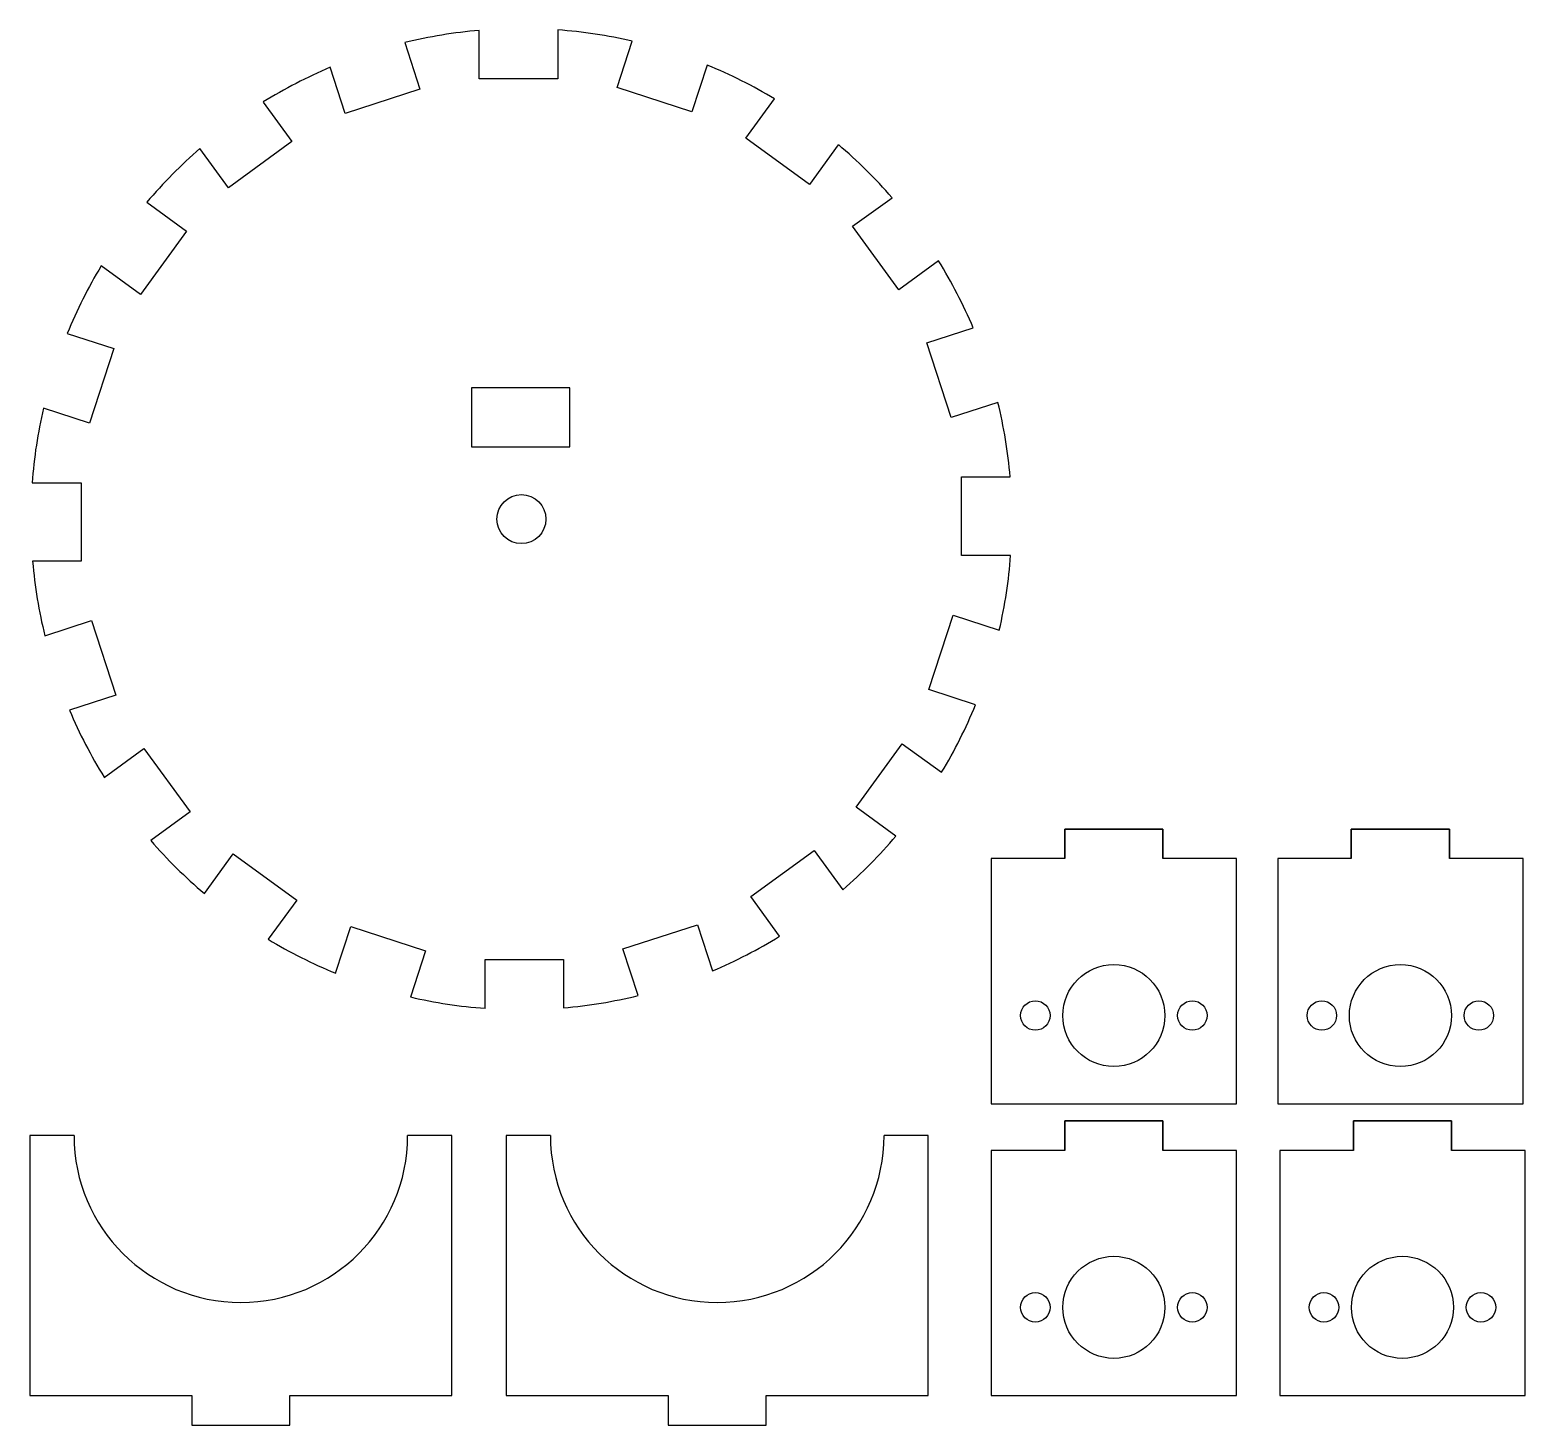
# Model space of a CAD drawing. Header units: inches. Extents: x 15 to 167, y 14 to 156.
import ezdxf

# ---------------------------------------------------------------- set-up
doc = ezdxf.new("R2010")
doc.units = ezdxf.units.IN
doc.header["$MEASUREMENT"] = 0

msp = doc.modelspace()

# ---------------------------------------------------------------- linework, layer by layer
at = {"color": 7, "linetype": 'Continuous', "lineweight": 25}
for p, q in [((60.87, 151.42), (60.87, 156.37)), ((68.87, 156.42), (68.87, 151.42)), ((53.28, 155.12), (54.82, 150.37)), ((74.94, 150.55), (76.47, 155.26)), ((47.21, 147.9), (45.68, 152.61)), ((84.09, 152.84), (82.55, 148.08)), ((68.87, 151.42), (60.87, 151.42)), ((54.82, 150.37), (47.21, 147.9)), ((82.55, 148.08), (74.94, 150.55)), ((88.06, 145.38), (90.97, 149.39)), ((38.85, 149.07), (41.79, 145.03)), ((41.79, 145.03), (35.32, 140.32)), ((94.53, 140.68), (88.06, 145.38)), ((35.32, 140.32), (32.41, 144.33)), ((97.47, 144.72), (94.53, 140.68)), ((27, 138.86), (31.05, 135.92)), ((98.93, 136.41), (102.94, 139.32)), ((31.05, 135.92), (26.34, 129.45)), ((103.64, 129.94), (98.93, 136.41)), ((107.68, 132.87), (103.64, 129.94)), ((26.34, 129.45), (22.34, 132.36)), ((18.89, 125.48), (23.64, 123.94)), ((106.5, 124.51), (111.21, 126.04)), ((23.64, 123.94), (21.17, 116.33)), ((108.98, 116.9), (106.5, 124.51)), ((70.1, 119.94), (60.1, 119.94)), ((60.1, 119.94), (60.1, 113.94)), ((70.1, 113.94), (70.1, 119.94)), ((21.17, 116.33), (16.46, 117.86)), ((113.73, 118.45), (108.98, 116.9)), ((60.1, 113.94), (70.1, 113.94)), ((15.3, 110.26), (20.3, 110.26)), ((20.3, 110.26), (20.3, 102.26)), ((110.03, 110.86), (114.98, 110.86)), ((110.03, 102.86), (110.03, 110.86)), ((20.3, 102.26), (15.35, 102.26)), ((115.03, 102.86), (110.03, 102.86)), ((16.6, 94.67), (21.36, 96.21)), ((21.36, 96.21), (23.83, 88.6)), ((106.69, 89.18), (109.16, 96.78)), ((109.16, 96.78), (113.87, 95.25)), ((23.83, 88.6), (19.12, 87.07)), ((111.45, 87.63), (106.69, 89.18)), ((22.65, 80.24), (26.7, 83.18)), ((26.7, 83.18), (31.4, 76.71)), ((99.29, 77.2), (103.99, 83.67)), ((103.99, 83.67), (108, 80.76)), ((31.4, 76.71), (27.39, 73.8)), ((103.33, 74.26), (99.29, 77.2)), ((120.55, 74.96), (120.55, 71.96)), ((130.55, 74.96), (120.55, 74.96)), ((130.55, 71.96), (130.55, 74.96)), ((149.75, 74.96), (149.75, 71.96)), ((159.75, 74.96), (149.75, 74.96)), ((159.75, 71.96), (159.75, 74.96)), ((32.86, 68.39), (35.8, 72.44)), ((35.8, 72.44), (42.28, 67.73)), ((88.54, 68.09), (95.02, 72.79)), ((95.02, 72.79), (97.93, 68.78)), ((113.05, 71.96), (113.05, 46.96)), ((120.55, 71.96), (113.05, 71.96)), ((138.05, 71.96), (130.55, 71.96)), ((138.05, 46.96), (138.05, 71.96)), ((142.25, 71.96), (142.25, 46.96)), ((149.75, 71.96), (142.25, 71.96)), ((167.25, 71.96), (159.75, 71.96)), ((167.25, 46.96), (167.25, 71.96)), ((42.28, 67.73), (39.37, 63.73)), ((91.48, 64.04), (88.54, 68.09)), ((46.24, 60.28), (47.78, 65.03)), ((47.78, 65.03), (55.39, 62.56)), ((75.51, 62.75), (83.12, 65.22)), ((83.12, 65.22), (84.65, 60.51)), ((55.39, 62.56), (53.86, 57.85)), ((77.06, 57.99), (75.51, 62.75)), ((61.47, 61.69), (69.47, 61.69)), ((61.47, 56.69), (61.47, 61.69)), ((69.47, 61.69), (69.47, 56.74)), ((113.05, 46.96), (138.05, 46.96)), ((142.25, 46.96), (167.25, 46.96)), ((120.55, 45.22), (120.55, 42.22)), ((130.55, 45.22), (120.55, 45.22)), ((130.55, 42.22), (130.55, 45.22)), ((149.96, 45.22), (149.96, 42.22)), ((159.96, 45.22), (149.96, 45.22)), ((159.96, 42.22), (159.96, 45.22)), ((19.58, 43.72), (15.08, 43.72)), ((15.08, 43.72), (15.08, 17.22)), ((58.08, 43.72), (53.58, 43.72)), ((58.08, 17.22), (58.08, 43.72)), ((68.13, 43.72), (63.63, 43.72)), ((63.63, 43.72), (63.63, 17.22)), ((106.63, 43.72), (102.13, 43.72)), ((106.63, 17.22), (106.63, 43.72)), ((113.05, 42.22), (113.05, 17.22)), ((120.55, 42.22), (113.05, 42.22)), ((138.05, 42.22), (130.55, 42.22)), ((138.05, 17.22), (138.05, 42.22)), ((142.46, 42.22), (142.46, 17.22)), ((149.96, 42.22), (142.46, 42.22)), ((167.46, 42.22), (159.96, 42.22)), ((167.46, 17.22), (167.46, 42.22)), ((15.08, 17.22), (31.58, 17.22)), ((31.58, 17.22), (31.58, 14.22)), ((41.58, 17.22), (58.08, 17.22)), ((41.58, 14.22), (41.58, 17.22)), ((63.63, 17.22), (80.13, 17.22)), ((80.13, 17.22), (80.13, 14.22)), ((90.13, 17.22), (106.63, 17.22)), ((90.13, 14.22), (90.13, 17.22)), ((113.05, 17.22), (138.05, 17.22)), ((142.46, 17.22), (167.46, 17.22)), ((31.58, 14.22), (41.58, 14.22)), ((80.13, 14.22), (90.13, 14.22))]:
    msp.add_line(p, q, dxfattribs=at)
at = {"color": 7, "linetype": 'Continuous'}
for p, q in [((120.55, 71.96), (120.55, 74.96)), ((120.55, 74.96), (130.55, 74.96)), ((130.55, 74.96), (130.55, 71.96)), ((149.75, 71.96), (149.75, 74.96)), ((149.75, 74.96), (159.75, 74.96)), ((159.75, 74.96), (159.75, 71.96)), ((113.05, 71.96), (113.05, 46.96)), ((120.55, 71.96), (113.05, 71.96)), ((138.05, 71.96), (130.55, 71.96)), ((138.05, 46.96), (138.05, 71.96)), ((142.25, 71.96), (142.25, 46.96)), ((149.75, 71.96), (142.25, 71.96)), ((167.25, 71.96), (159.75, 71.96)), ((167.25, 46.96), (167.25, 71.96)), ((113.05, 46.96), (138.05, 46.96)), ((142.25, 46.96), (167.25, 46.96)), ((120.55, 42.22), (120.55, 45.22)), ((120.55, 45.22), (130.55, 45.22)), ((130.55, 45.22), (130.55, 42.22)), ((149.96, 42.22), (149.96, 45.22)), ((149.96, 45.22), (159.96, 45.22)), ((159.96, 45.22), (159.96, 42.22)), ((113.05, 42.22), (113.05, 17.22)), ((120.55, 42.22), (113.05, 42.22)), ((138.05, 42.22), (130.55, 42.22)), ((138.05, 17.22), (138.05, 42.22)), ((142.46, 42.22), (142.46, 17.22)), ((149.96, 42.22), (142.46, 42.22)), ((167.46, 42.22), (159.96, 42.22)), ((167.46, 17.22), (167.46, 42.22)), ((113.05, 17.22), (138.05, 17.22)), ((142.46, 17.22), (167.46, 17.22))]:
    msp.add_line(p, q, dxfattribs=at)
at = {"color": 7, "linetype": 'Continuous', "lineweight": 25}
for centre, radius in [((65.17, 106.56), 2.5), ((125.55, 55.96), 5.2), ((154.75, 55.96), 5.2), ((117.55, 55.96), 1.5), ((133.55, 55.96), 1.5), ((146.75, 55.96), 1.5), ((162.75, 55.96), 1.5), ((125.55, 26.22), 5.2), ((154.96, 26.22), 5.2), ((117.55, 26.22), 1.5), ((133.55, 26.22), 1.5), ((146.96, 26.22), 1.5), ((162.96, 26.22), 1.5)]:
    msp.add_circle(centre, radius, dxfattribs=at)
at = {"color": 7, "linetype": 'Continuous'}
for centre, radius in [((125.55, 55.96), 5.2), ((154.75, 55.96), 5.2), ((117.55, 55.96), 1.5), ((133.55, 55.96), 1.5), ((146.75, 55.96), 1.5), ((162.75, 55.96), 1.5), ((125.55, 26.22), 5.2), ((154.96, 26.22), 5.2), ((117.55, 26.22), 1.5), ((133.55, 26.22), 1.5), ((146.96, 26.22), 1.5), ((162.96, 26.22), 1.5)]:
    msp.add_circle(centre, radius, dxfattribs=at)
at = {"color": 7, "linetype": 'Continuous', "lineweight": 25}
for centre, radius, start, end in [((65.17, 106.56), 50, 94.9345, 103.7572), ((65.17, 106.56), 50, 76.9345, 85.7572), ((65.17, 106.56), 50, 112.9345, 121.7572), ((65.17, 106.56), 50, 58.9345, 67.7572), ((65.17, 106.56), 50, 130.9345, 139.7572), ((65.17, 106.56), 50, 40.9345, 49.7572), ((65.17, 106.56), 50, 22.9345, 31.7572), ((65.17, 106.56), 50, 148.9345, 157.7572), ((65.17, 106.56), 50, 166.9345, 175.7572), ((65.17, 106.56), 50, 4.9345, 13.7572), ((65.17, 106.56), 50, 184.9345, 193.7572), ((65.17, 106.56), 50, 346.9345, 355.7572), ((65.17, 106.56), 50, 202.9345, 211.7572), ((65.17, 106.56), 50, 328.9345, 337.7572), ((65.17, 106.56), 50, 220.9345, 229.7572), ((65.17, 106.56), 50, 310.9345, 319.7572), ((65.17, 106.56), 50, 292.9345, 301.7572), ((65.17, 106.56), 50, 238.9345, 247.7572), ((65.17, 106.56), 50, 274.9345, 283.7572), ((65.17, 106.56), 50, 256.9345, 265.7572), ((36.58, 43.72), 17, 180, 0), ((85.13, 43.72), 17, 180, 0)]:
    msp.add_arc(centre, radius, start, end, dxfattribs=at)

doc.saveas('drawing.dxf')
